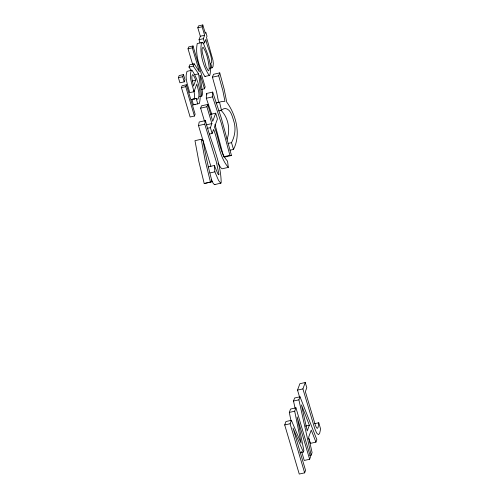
<?xml version="1.0" encoding="UTF-8"?>
<svg xmlns="http://www.w3.org/2000/svg" width="499" height="499" viewBox="0 0 499 499"><rect width="100%" height="100%" fill="white"/><g stroke="black" fill="none" stroke-linecap="round" stroke-linejoin="round"><path stroke-width="0.75" d="M211.832 114.464L206.305 98.259L206.43 93.494L212.693 92.097L221.369 118.269L231.467 155.495L225.211 156.892L223.633 156.755L214.982 124.432M231.467 155.495L229.896 155.357L221.238 123.035L212.562 96.856L212.693 92.097M210.89 166.385L198.49 125.58L199.201 121.999L205.457 120.596C210.428 141.111 221.169 161.701 221.169 183.014L214.483 184.68L213.229 183.376L211.208 179.603M208.114 166.878L214.37 165.481L217.695 173.452L218.606 174.806L219.017 174.413L216.229 161.458L204.752 124.176L205.457 120.596M194.273 99.189L194.616 95.502L193.893 90.438M192.764 64.776L188.029 48.79L188.716 46.918L193.019 45.958L205.151 86.913L204.465 88.778L201.596 89.421M178.399 77.682L179.178 75.555L183.482 74.594L185.004 79.728L184.218 81.855L179.921 82.815L178.399 77.682L182.703 76.721L183.482 74.594M200.074 43.095L199.057 39.671L200.324 36.227L197.822 27.782L198.508 25.911L202.812 24.95L205.314 33.402L205.781 32.136L206.998 36.24L206.53 37.506L212.948 60.236L213.323 63.41L213.004 66.623L211.994 67.845L210.559 68.163M191.435 70.633L188.978 67.066L189.838 64.739L194.142 63.778L199.438 71.806L192.333 47.829L193.019 45.958M203.143 43.132L204.578 42.814L203.361 38.71L204.627 35.267L202.126 26.821L202.812 24.95M181.424 87.606L182.11 85.741L186.414 84.774L195.121 114.177L194.435 116.049L190.131 117.009L181.424 87.606L185.728 86.645L186.414 84.774M199.612 96.6L201.764 96.12L198.602 73.833L193.281 66.105L194.142 63.778M204.578 42.814L205.844 39.377C207.01 47.18 212.169 54.697 211.551 62.737L210.678 63.398L211.994 67.845M195.683 80.208L193.518 86.09L191.853 78.206L191.897 76.023L192.751 74.507L194.61 77.214L195.683 80.208L192.096 81.013M193.419 104.846L199.375 103.468C201.983 92.72 198.009 79.104 191.94 70.197L187.038 71.345C184.437 78.249 188.135 85.859 189.67 92.658L193.974 91.697L196.806 84C197.779 88.778 200.355 94.373 198.028 99.064L197.355 99.182L196.163 98.378L191.859 99.345L193.419 104.846L195.072 104.428M197.723 103.886L196.163 98.378M201.764 96.12L202.669 93.662L199.993 75.33L200.823 76.49L204.465 88.778M204.534 121.338L200.629 108.152L201.484 105.838L207.74 104.441L212.73 121.288L215.711 113.186L210.148 114.433M218.693 102.732L216.566 91.922L212.431 77.177L213.497 74.289L219.753 72.885L224.17 89.221L226.714 102.077C236.071 114.87 241.192 134.431 233.507 149.401L230.027 150.18M209.331 134.094L212.112 133.47L210.391 127.65L211.882 123.602L206.892 106.755L207.74 104.441M216.061 103.012L222.435 101.397L224.955 101.328L222.828 90.525L218.693 75.779L219.753 72.885M212.112 133.47L213.603 129.422C218.5 141.866 219.273 157.004 228.311 167.396L222.049 168.799L220.708 167.608L217.907 163.067M227.014 139.277C230.669 129.815 228.193 117.171 220.851 110.198M233.507 149.401L231.511 142.664C235.017 135.946 236.108 128.218 233.732 120.976C232.21 116.342 230.956 109.437 225.298 108.402L223.415 108.901L221.456 110.279L218.674 110.903M299.955 452.774L303.323 452.025L293.019 428.067L305.55 470.376L304.646 472.846L299.25 474.05L284.704 424.942L285.964 421.518L291.36 420.314L301.103 443.181L294.709 411.207L295.944 407.839L290.555 409.049L289.314 412.411L290.992 420.788M295.177 408.619L293.499 401.034L294.622 397.996L300.011 396.792L316.859 439.644L315.942 442.133L310.546 443.337L308.619 438.384M299.718 397.528L297.523 390.112L299.874 383.719L305.263 382.515L306.81 387.723L305.363 391.646L315.193 424.63L316.31 427.437L317.264 428.41L318.144 427.275L318.755 422.753L314.713 423.657M304.646 472.846L290.1 423.738L291.36 420.314M309.792 455.493L311.139 455.188L298.895 399.83L300.011 396.792M318.755 422.753L320.601 428.99L319.678 433.219L318.593 434.598L317.177 433.718L316.366 432.433L314.613 428.198L302.912 388.902L305.263 382.515M309.355 425.21L307.253 430.924L301.446 404.907L309.355 425.21L305.313 426.115M303.323 452.025L303.872 450.528L297.111 416.939L309.642 459.255L304.253 460.458L301.614 451.551M309.642 459.255L310.49 456.947L295.944 407.839M311.139 455.188L312.093 452.587L308.65 437.186L311.257 430.094L315.942 442.133M214.483 184.68L214.907 184.418M202.114 42.459L197.816 43.425A12.824 2.688 77.4 0 0 197.236 43.613C195.028 53.992 199.12 67.858 204.914 76.472L205.494 76.272M209.218 75.505L209.798 75.305C212.343 64.864 207.534 53.586 203.604 43.937A12.824 2.688 77.4 0 0 201.54 42.652C199.332 53.031 203.417 66.897 209.218 75.505L204.914 76.472M204.216 183.551L212.087 181.636A97.735 20.484 77.4 0 1 204.677 149.675L203.13 140.749L201.234 139.277L194.972 140.674L198.864 161.601L204.216 183.551L212.087 181.636M191.94 70.197L191.342 70.384C188.741 77.289 192.439 84.899 193.974 91.697M197.822 27.782L202.126 26.821M200.324 36.227L204.627 35.267M199.057 39.671L203.361 38.71M188.029 48.79L192.333 47.829M188.978 67.066L193.281 66.105M195.015 74.632L198.602 73.833M212.431 77.177L218.693 75.779M191.822 99.451L196.119 98.49M206.305 98.259L212.562 96.856M200.629 108.152L206.892 106.755M198.49 125.58L204.752 124.176M206.318 124.844L211.882 123.602M207.609 128.274L210.391 127.65M228.037 143.444L231.511 142.664M223.633 156.755L229.896 155.357M210.01 172.935L214.876 171.849L218.55 180.413L220.739 183.276M297.523 390.112L302.912 388.902M293.499 401.034L298.895 399.83M289.314 412.411L294.709 411.207M284.704 424.942L290.1 423.738M216.179 102.794L217.433 102.763M191.859 99.345L192.389 99.831M206.43 93.494L206.91 94.897M215.711 113.186L217.433 119.005L214.458 127.108C219.061 138.104 219.261 152.12 227.544 161.183L228.311 167.396M185.728 86.645L194.435 116.049M182.703 76.721L184.218 81.855M210.478 182.154L205.126 160.204L201.234 139.277M219.535 102.233L221.456 110.279M214.37 165.481L214.876 171.849M209.268 68.22L209 70.228L208.32 70.808L206.093 66.741L202.332 52.738A7.279 1.528 77.4 0 1 202.132 48.584L203.018 47.124C207.066 53.156 208.407 61.034 209.268 68.22"/></g></svg>
